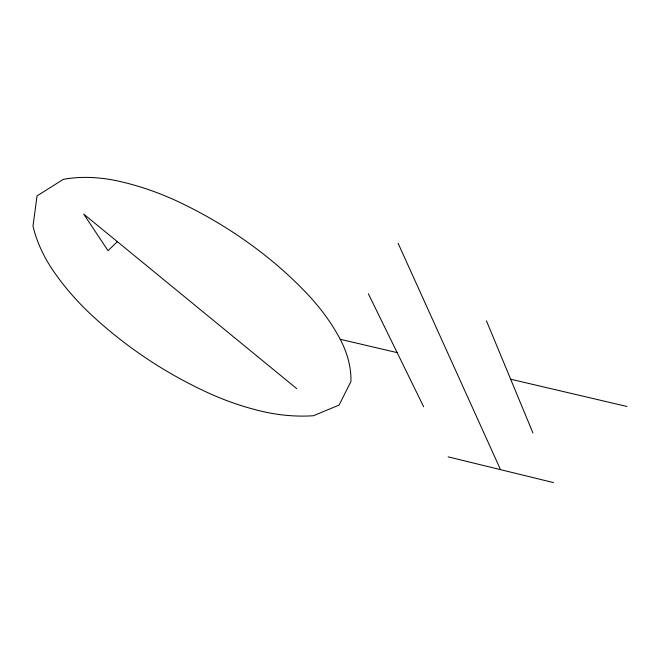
<?xml version="1.0" encoding="UTF-8"?>
<svg xmlns="http://www.w3.org/2000/svg" width="660" height="660" viewBox="0 0 660 660"><rect width="100%" height="100%" fill="white"/><g stroke="black" fill="none" stroke-linecap="round" stroke-linejoin="round"><path stroke-width="0.99" d="M117.34 241.651L108.034 250.684L83.713 214.096L296.744 388.657M340.205 339.281A129.352 89.001 24 0 1 350.922 381.496L339.1 405.067L313.417 415.726A145.464 106.425 23.4 0 1 259.924 410.858A226.99 174.941 25.3 0 1 207.248 392.428A380.011 324.027 27.9 0 1 91.773 315.224A231.553 178.637 29.4 0 1 54.252 272.275A142.799 103.95 31.2 0 1 33 226.075L37.042 195.896L63.236 179.38A135.481 93.151 30.4 0 1 118.618 181.17A202.001 134.038 28.4 0 1 180.485 202.727A288.016 180.782 27.4 0 1 307.667 294.343A198.388 131.744 26.2 0 1 340.205 339.281L397.155 352.63M510.65 379.219L627 406.486M448.14 456.852L553.501 482.592M368.387 293.815L423.654 406.791M398.128 243.325L500.519 469.648M486.436 320.801L532.933 432.968"/></g></svg>
